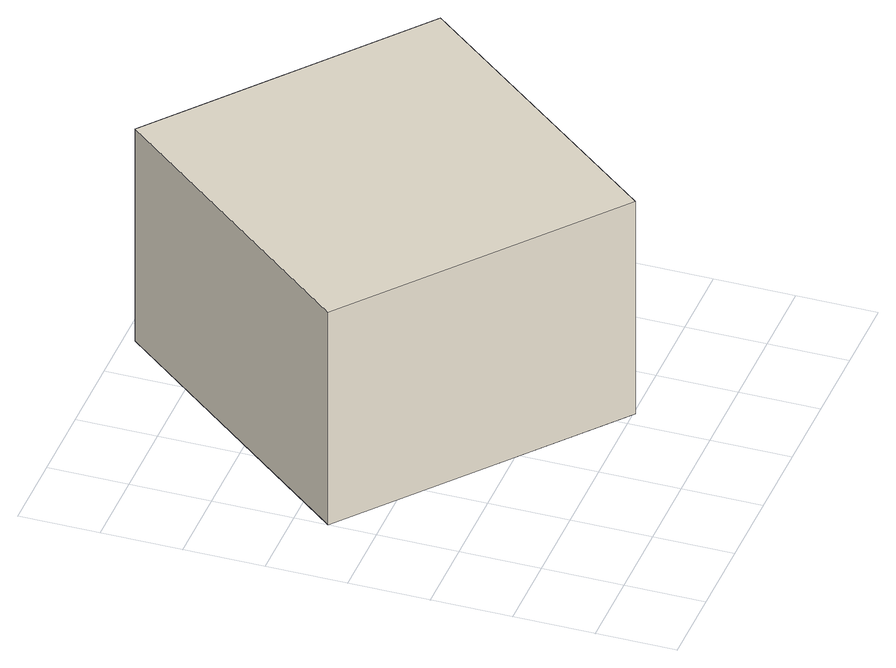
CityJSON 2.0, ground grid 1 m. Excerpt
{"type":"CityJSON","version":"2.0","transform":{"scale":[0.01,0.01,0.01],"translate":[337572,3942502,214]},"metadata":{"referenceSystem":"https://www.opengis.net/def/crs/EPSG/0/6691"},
"CityObjects":{
"building1":{"type":"Building","attributes":{"BuildingIDAttribute.prefecture":"14","BuildingIDAttribute.city":"14151","BuildingDetailAttribute.surveyYear":2015,"BuildingLandSlideRiskAttribute.description":"1","BuildingLandSlideRiskAttribute.areaType":"1"},"geometry":[{"type":"Solid","lod":"1","boundaries":[[[[0,1,2,3]],[[2,4,5,3]],[[1,6,4,2]],[[0,7,6,1]],[[3,5,7,0]],[[4,6,7,5]]]]}]}
},
"vertices":[
[322,98,60],[1,359,60],[268,686,60],[588,427,60],[268,686,360],[588,427,360],[1,359,360],[322,98,360]
]}
